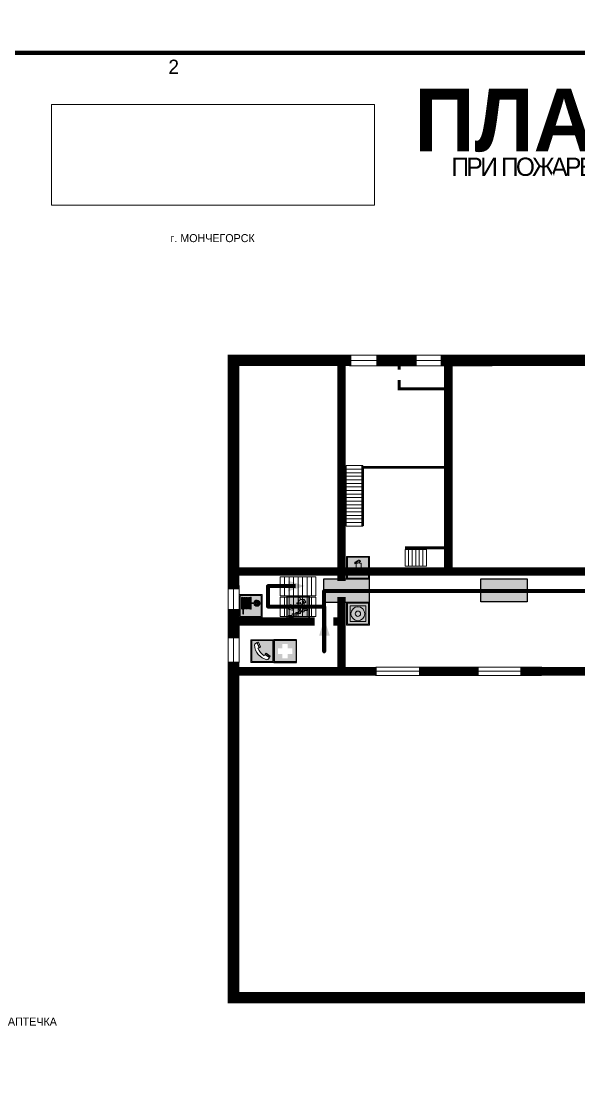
# Model space of a CAD drawing. Header units: millimetres. Extents: x 13114 to 67229, y 22859 to 38520.
# Drawn here: x 39597.4 to 39792.4, y 25507.2 to 25883.6 of the extents above; entities that cross this region are included whole.
import ezdxf

# ---------------------------------------------------------------- set-up
doc = ezdxf.new("R2010")
doc.units = ezdxf.units.MM
doc.layers.add('План_Штампы', color=7, linetype='Continuous')
doc.styles.add('обычный', font='arial.ttf')
picture_1 = doc.add_image_def('image1.jpg', size_in_pixel=(337, 105))

# ---------------------------------------------------------------- blocks, each defined once
blk = doc.blocks.new('вниз 3')
at = {"lineweight": 0, "true_color": 0xffffff}
h = blk.add_hatch(color=7, dxfattribs=at)
h.dxf.hatch_style = 1
h.paths.add_polyline_path([(40997.5, -4475.69), (40997.25, -4475.28), (40995.76, -4476.15), (40995.97, -4475.23), (40995.39, -4475.56), (40995.05, -4476.83), (40996.33, -4477.17), (40996.91, -4476.83), (40996, -4476.55)], flags=0)
h.paths.add_polyline_path([(40999.81, -4473.95), (41000.22, -4473.95), (41000.64, -4474.67), (41001.03, -4474.43), (41000.46, -4473.49), (41000.42, -4473.49), (40999.43, -4473.49), (40998.68, -4473.92), (40998.68, -4474.57), (40997.88, -4474.57), (40997.88, -4475), (40999.14, -4475), (40999.14, -4474.43), (40999.14, -4474.38), (40999.59, -4475.15), (40998.72, -4475.67), (40998.72, -4477.06), (40999.24, -4477.06), (40999.24, -4475.96), (40999.95, -4475.56), (40999.95, -4476.43), (41001.61, -4476.43), (41001.61, -4475.88), (41000.47, -4475.88), (41000.47, -4475.12)], flags=0)
h.paths.add_polyline_path([(40999.2, -4473.24, 1), (40998.35, -4473.24, 1)], flags=0)
h.paths.add_polyline_path([(41000.46, -4477.26), (41001.69, -4477.26), (41001.69, -4476.84), (41000.03, -4476.84), (41000.03, -4477.39), (40998.78, -4477.39), (40998.78, -4477.95), (40997.53, -4477.95), (40997.53, -4478.5), (40996.29, -4478.5), (40996.29, -4479.06), (40995.05, -4479.06), (40995.05, -4479.48), (40995.29, -4479.48), (40996.72, -4479.48), (40996.72, -4478.92), (40997.97, -4478.92), (40997.97, -4478.36), (40999.2, -4478.36), (40999.2, -4477.81), (41000.46, -4477.81)], flags=0)
h.paths.add_polyline_path([(41002.37, -4472.17), (40994.37, -4472.17), (40994.37, -4480.17), (41002.37, -4480.17)])
h.paths.add_polyline_path([(41002.16, -4479.96), (40994.57, -4479.96), (40994.57, -4472.37), (41002.16, -4472.37)], flags=16)
h.paths.add_polyline_path([(41001.61, -4475.88), (41001.61, -4476.43), (40999.95, -4476.43), (40999.95, -4475.56), (40999.24, -4475.96), (40999.24, -4477.06), (40998.72, -4477.06), (40998.72, -4475.67), (40999.59, -4475.15), (40999.14, -4474.38), (40999.14, -4474.43), (40999.14, -4475), (40997.88, -4475), (40997.88, -4474.57), (40998.68, -4474.57), (40998.68, -4473.92), (40999.43, -4473.49), (41000.42, -4473.49), (41000.46, -4473.49), (41001.03, -4474.43), (41000.64, -4474.67), (41000.22, -4473.95), (40999.81, -4473.95), (41000.47, -4475.12), (41000.47, -4475.88)], flags=0)
h.paths.add_polyline_path([(41001.69, -4476.84), (41001.69, -4477.26), (41000.46, -4477.26), (41000.46, -4477.81), (40999.2, -4477.81), (40999.2, -4478.36), (40997.97, -4478.36), (40997.97, -4478.92), (40996.72, -4478.92), (40996.72, -4479.48), (40995.05, -4479.48), (40995.05, -4479.06), (40996.29, -4479.06), (40996.29, -4478.5), (40997.53, -4478.5), (40997.53, -4477.95), (40998.78, -4477.95), (40998.78, -4477.39), (41000.03, -4477.39), (41000.03, -4476.84)], flags=0)
h.paths.add_polyline_path([(40998.35, -4473.24, -1), (40999.2, -4473.24, -1)], flags=0)
h.paths.add_polyline_path([(40997.5, -4475.69), (40996, -4476.55), (40996.91, -4476.83), (40996.33, -4477.17), (40995.05, -4476.83), (40995.39, -4475.56), (40995.97, -4475.23), (40995.76, -4476.15), (40997.25, -4475.28)], flags=0)
at = {"lineweight": 0}
h = blk.add_hatch(color=126, dxfattribs=at)
h.dxf.hatch_style = 1
h.paths.add_polyline_path([(41002.16, -4472.37), (40994.57, -4472.37), (40994.57, -4479.96), (41002.16, -4479.96)])
h.paths.add_polyline_path([(40995.97, -4475.23), (40995.76, -4476.15), (40997.25, -4475.28), (40997.5, -4475.69), (40996, -4476.55), (40996.91, -4476.83), (40996.33, -4477.17), (40995.05, -4476.83), (40995.39, -4475.56)], flags=16)
h.paths.add_polyline_path([(40997.88, -4474.57), (40998.68, -4474.57), (40998.68, -4473.92), (40999.43, -4473.49), (41000.42, -4473.49), (41000.46, -4473.49), (41001.03, -4474.43), (41000.64, -4474.67), (41000.22, -4473.95), (40999.81, -4473.95), (41000.47, -4475.12), (41000.47, -4475.88), (41001.61, -4475.88), (41001.61, -4476.43), (40999.95, -4476.43), (40999.95, -4475.56), (40999.24, -4475.96), (40999.24, -4477.06), (40998.72, -4477.06), (40998.72, -4475.67), (40999.59, -4475.15), (40999.14, -4474.38), (40999.14, -4474.43), (40999.14, -4475), (40997.88, -4475)], flags=16)
h.paths.add_polyline_path([(40998.35, -4473.24, -1), (40999.2, -4473.24, -1)], flags=16)
h.paths.add_polyline_path([(40997.53, -4477.95), (40998.78, -4477.95), (40998.78, -4477.39), (41000.03, -4477.39), (41000.03, -4476.84), (41001.69, -4476.84), (41001.69, -4477.26), (41000.46, -4477.26), (41000.46, -4477.81), (40999.2, -4477.81), (40999.2, -4478.36), (40997.97, -4478.36), (40997.97, -4478.92), (40996.72, -4478.92), (40996.72, -4479.48), (40995.05, -4479.48), (40995.05, -4479.06), (40996.29, -4479.06), (40996.29, -4478.5), (40997.53, -4478.5)], flags=16)
at = {"lineweight": 0, "true_color": 0xffffff}
h = blk.add_hatch(color=7, dxfattribs=at)
h.dxf.hatch_style = 1
h.paths.add_polyline_path([(40999.2, -4473.24, 1), (40998.35, -4473.24, 1)])
h.paths.add_polyline_path([(40999.81, -4473.95), (41000.22, -4473.95), (41000.64, -4474.67), (41001.03, -4474.43), (41000.46, -4473.49), (41000.42, -4473.49), (40999.43, -4473.49), (40998.68, -4473.92), (40998.68, -4474.57), (40997.88, -4474.57), (40997.88, -4475), (40999.14, -4475), (40999.14, -4474.43), (40999.14, -4474.38), (40999.59, -4475.15), (40998.72, -4475.67), (40998.72, -4477.06), (40999.24, -4477.06), (40999.24, -4475.96), (40999.95, -4475.56), (40999.95, -4476.43), (41001.61, -4476.43), (41001.61, -4475.88), (41000.47, -4475.88), (41000.47, -4475.12)])
h.paths.add_polyline_path([(40999.2, -4477.81), (41000.46, -4477.81), (41000.46, -4477.26), (41001.69, -4477.26), (41001.69, -4476.84), (41000.03, -4476.84), (41000.03, -4477.39), (40998.78, -4477.39), (40998.78, -4477.95), (40997.53, -4477.95), (40997.53, -4478.5), (40996.29, -4478.5), (40996.29, -4479.06), (40995.05, -4479.06), (40995.05, -4479.48), (40995.29, -4479.48), (40996.72, -4479.48), (40996.72, -4478.92), (40997.97, -4478.92), (40997.97, -4478.36), (40999.2, -4478.36)])
h.paths.add_polyline_path([(40997.5, -4475.69), (40997.25, -4475.28), (40995.76, -4476.15), (40995.97, -4475.23), (40995.39, -4475.56), (40995.05, -4476.83), (40996.33, -4477.17), (40996.91, -4476.83), (40996, -4476.55)])
at = {"color": 126, "lineweight": 0}
for points in [[(40994.37, -4472.17), (41002.37, -4472.17), (41002.37, -4480.17), (40994.37, -4480.17)], [(40994.57, -4472.37), (41002.16, -4472.37), (41002.16, -4479.96), (40994.57, -4479.96)]]:
    blk.add_lwpolyline(points, close=True, dxfattribs=at)
for points in [[(40995.05, -4476.83), (40995.39, -4475.56), (40995.97, -4475.23), (40995.76, -4476.15), (40997.25, -4475.28), (40997.5, -4475.69), (40996, -4476.55), (40996.91, -4476.83), (40996.33, -4477.17), (40995.05, -4476.83)], [(40999.14, -4474.43), (40999.14, -4475), (40997.88, -4475), (40997.88, -4474.57), (40998.68, -4474.57), (40998.68, -4473.92), (40999.43, -4473.49), (41000.42, -4473.49), (41000.46, -4473.49), (41001.03, -4474.43), (41000.64, -4474.67), (41000.22, -4473.95), (40999.81, -4473.95), (41000.47, -4475.12), (41000.47, -4475.88), (41001.61, -4475.88), (41001.61, -4476.43), (40999.95, -4476.43), (40999.95, -4475.56), (40999.24, -4475.96), (40999.24, -4477.06), (40998.72, -4477.06), (40998.72, -4475.67), (40999.59, -4475.15), (40999.14, -4474.38), (40999.14, -4474.43)], [(40995.29, -4479.48), (40995.05, -4479.48), (40995.05, -4479.06), (40996.29, -4479.06), (40996.29, -4478.5), (40997.53, -4478.5), (40997.53, -4477.95), (40998.78, -4477.95), (40998.78, -4477.39), (41000.03, -4477.39), (41000.03, -4476.84), (41001.69, -4476.84), (41001.69, -4477.26), (41000.46, -4477.26), (41000.46, -4477.81), (40999.2, -4477.81), (40999.2, -4478.36), (40997.97, -4478.36), (40997.97, -4478.92), (40996.72, -4478.92), (40996.72, -4479.48), (40995.05, -4479.48)]]:
    blk.add_lwpolyline(points, dxfattribs=at)
blk.add_circle((40998.77, -4473.24), 0.426, dxfattribs=at)
blk = doc.blocks.new('A$C456E1F9C')
at = {"lineweight": 5}
h = blk.add_hatch(color=242, dxfattribs=at)
h.paths.add_polyline_path([(0.51, -1.47), (0.51, -13.26), (12.29, -13.26), (12.29, -1.47)])
h.paths.add_polyline_path([(5.42, -4.95, -0.254479), (4.78, -5.4), (3.52, -2.53, -0.209735), (4.23, -2.4)], flags=16)
h.paths.add_polyline_path([(8.53, -8.6), (10.87, -10.17), (10.54, -10.76), (8.03, -9.13, -0.192251)], flags=16)
h.paths.add_polyline_path([(4.61, -5.49, 0.005518), (3.87, -5.72, 0.128647), (7.49, -10.01, 0.00809), (7.83, -9.33), (10.47, -10.97, -0.16736), (8.99, -12.25, -0.327862), (1.95, -3.95, -0.166952), (3.36, -2.62)], flags=16)
at = {"color": 242, "lineweight": 5}
for p, q in [((0, -13.77), (0, -0.97)), ((12.8, -0.97), (0, -0.97)), ((4.61, -5.49), (3.36, -2.62)), ((3.52, -2.53), (4.78, -5.4)), ((4.23, -2.4), (5.42, -4.95)), ((12.8, -13.77), (12.8, -0.97)), ((7.83, -9.33), (10.47, -10.97)), ((8.03, -9.13), (10.54, -10.76)), ((10.81, -10.12), (8.53, -8.6)), ((10.54, -10.76), (10.8, -10.3)), ((10.8, -10.3), (10.81, -10.12)), ((0, -13.77), (12.8, -13.77))]:
    blk.add_line(p, q, dxfattribs=at)
blk.add_lwpolyline([(0.51, -1.47), (12.29, -1.47), (12.29, -13.26), (0.51, -13.26)], close=True, dxfattribs=at)
for centre, radius, start, end in [((4.59, -5.34), 2.99, 114.28453, 152.19739), ((11.12, -3.31), 9.19, 183.99153, 256.60086), ((4.02, -3.27), 0.891, 76.32839, 123.70924), ((14.98, -39.1), 35.17, 107.14873, 108.41345), ((13.86, -0.94), 11.08, 205.55365, 234.87622), ((4.68, -4.59), 0.824, 276.9621, 334.07228), ((-13.31, 0.8), 23.44, 332.54871, 334.40268), ((8.94, -9.5), 0.989, 114.40924, 157.93883), ((7.87, -9.46), 3, 291.92908, 329.9329)]:
    blk.add_arc(centre, radius, start, end, dxfattribs=at)
blk = doc.blocks.new('A$C18900ED3')
h = blk.add_hatch(color=126)
h.paths.add_polyline_path([(-0.18, -0.18), (-7.02, -0.18), (-7.02, -7.02), (-0.18, -7.02)])
h.paths.add_polyline_path([(-5.89, -4.46), (-5.89, -2.77), (-4.46, -2.77), (-4.46, -1.31), (-2.77, -1.31), (-2.77, -2.77), (-1.33, -2.77), (-1.33, -4.46), (-2.77, -4.46), (-2.77, -5.89), (-4.46, -5.89), (-4.46, -4.46)], flags=16)
at = {"color": 126}
for p, q in [((-7.2, 0), (-7.2, -7.2)), ((0, 0), (-7.2, 0)), ((0, -7.2), (0, 0)), ((-7.02, -7.02), (-7.02, -0.18)), ((-7.02, -0.18), (-0.18, -0.18)), ((-0.18, -0.18), (-0.18, -7.02)), ((-7.2, -7.2), (0, -7.2)), ((-0.18, -7.02), (-7.02, -7.02))]:
    blk.add_line(p, q, dxfattribs=at)
blk = doc.blocks.new('A$C32E8229D')
at = {"true_color": 0xffffff}
blk.add_hatch(color=7, dxfattribs=at).paths.add_polyline_path([(0, 0), (0, -8), (16, -8), (16, 0)])
h = blk.add_hatch(color=126)
h.paths.add_polyline_path([(0.2, -0.2), (15.8, -0.2), (15.8, -7.8), (0.2, -7.8)])
h.paths.add_polyline_path([(13.49, -2.05), (12.08, -2.05), (11.37, -2.63, 0.162397), (11.29, -2.84), (11.29, -3.63), (10.35, -3.63), (10.35, -4.05), (11.68, -4.05), (11.68, -3.48), (12.26, -4.28), (11.29, -5.1), (11.29, -6.78), (11.85, -6.78), (11.85, -5.44), (12.8, -4.64), (12.8, -5.94), (14.46, -5.94), (14.46, -5.39), (13.45, -5.39), (13.45, -3.97), (12.46, -2.59), (13.15, -2.59), (13.69, -3.34), (14.18, -3)], flags=16)
h.paths.add_polyline_path([(10.74, -1.82, 1), (11.8, -1.82, 1)], flags=16)
h.paths.add_polyline_path([(9.39, -3.59), (5.99, -3.59), (6.56, -3.03), (5.91, -3.03), (5.1, -3.83), (5.91, -4.64), (6.56, -4.64), (5.99, -4.09), (9.39, -4.09)], flags=16)
h.paths.add_polyline_path([(4.29, -1.08), (1.72, -1.08), (1.72, -6.6), (4.29, -6.6)], flags=16)
at = {"color": 126}
blk.add_lwpolyline([(16, -8), (0, -8), (0, 0), (16, 0)], close=True, dxfattribs=at)
blk = doc.blocks.new('A$C7B4425F7')
at = {"true_color": 0xffffff}
blk.add_hatch(color=7, dxfattribs=at).paths.add_polyline_path([(0, 0), (-16, 0), (-16, -8), (0, -8)])
h = blk.add_hatch(color=126)
h.paths.add_polyline_path([(-0.2, -0.2), (-15.8, -0.2), (-15.8, -7.8), (-0.2, -7.8)])
h.paths.add_polyline_path([(-11.76, -2.03), (-11.76, -3.66), (-11.17, -3.66, -0.568275), (-11.17, -6.18), (-12.58, -6.18), (-12.58, -2.03)], flags=16)
h.paths.add_polyline_path([(-13.33, -4.12, -0.495768), (-13.59, -6.18), (-15.03, -6.18), (-15.03, -2.03), (-13.59, -2.03, -0.487973)], flags=16)
h.paths.add_polyline_path([(-10.25, -2.03), (-9.48, -2.03), (-9.48, -6.18), (-10.25, -6.18)], flags=16)
h.paths.add_polyline_path([(-13.84, -3.69), (-14.24, -3.69), (-14.24, -3.03), (-13.9, -3.03, -0.692621)], flags=0)
h.paths.add_polyline_path([(-9.15, -2.03), (-8.4, -2.03), (-8.04, -3.07), (-7.68, -2.03), (-6.93, -2.03), (-7.64, -4.1), (-6.93, -6.18), (-7.68, -6.18), (-8.04, -5.14), (-8.4, -6.18), (-9.15, -6.18), (-8.44, -4.1)], flags=16)
h.paths.add_polyline_path([(-11.76, -4.46), (-11.42, -4.46, -0.692621), (-11.36, -5.12), (-11.76, -5.12)], flags=0)
h.paths.add_polyline_path([(-13.9, -5.2), (-14.24, -5.2), (-14.24, -4.55), (-13.84, -4.55, -0.708038)], flags=0)
edge = h.paths.add_edge_path(flags=16)
edge.add_ellipse((-5.51, -4.08), major_axis=(0, 2.05), ratio=0.586184, start_angle=0, end_angle=360)
edge = h.paths.add_edge_path(flags=0)
edge.add_ellipse((-5.51, -4.08), major_axis=(0, 1.14), ratio=0.454828, start_angle=0, end_angle=360)
h.paths.add_polyline_path([(-4.13, -4.96, 0.377264), (-3.48, -4.52, 0.0555), (-3.16, -2.03), (-1.66, -2.03), (-1.66, -4.96), (-0.96, -4.96), (-0.96, -7.01), (-1.75, -7.01), (-1.75, -6.18), (-3.3, -6.18), (-3.3, -7.02), (-4.13, -7.02)], flags=16)
h.paths.add_polyline_path([(-2.73, -2.91), (-2.28, -2.91), (-2.28, -4.96), (-3.05, -4.96, 0.079136)], flags=0)
at = {"color": 126}
blk.add_lwpolyline([(-16, -8), (0, -8), (0, 0), (-16, 0)], close=True, dxfattribs=at)
blk = doc.blocks.new('A$C37112FD5')
at = {"true_color": 0xf5f5ff}
h = blk.add_hatch(color=7, dxfattribs=at)
h.dxf.hatch_style = 1
h.paths.add_polyline_path([(12.8, -7.4), (0, -7.4), (0, -20.2), (12.8, -20.2)])
h.paths.add_polyline_path([(12.29, -7.91), (12.29, -19.69), (0.51, -19.69), (0.51, -7.91)], flags=16)
h.paths.add_polyline_path([(4.98, -9.04, -0.42597), (5.17, -9.22), (5.17, -12.25), (5.17, -15.29, -0.432244), (4.98, -15.47), (4.83, -15.47, -0.42597), (4.64, -15.29), (4.64, -12.25), (4.64, -9.22, -0.432244), (4.83, -9.04)], flags=0)
h.paths.add_polyline_path([(4.28, -9.22), (4.28, -12.25), (4.28, -15.29, -0.432244), (4.09, -15.47), (3.94, -15.47, -0.42597), (3.75, -15.29), (3.75, -12.25), (3.75, -9.22, -0.432244), (3.94, -9.04), (4.09, -9.04, -0.42597)], flags=0)
h.paths.add_polyline_path([(5.72, -9.04), (5.87, -9.04, -0.42597), (6.06, -9.22), (6.06, -12.25), (6.06, -15.29, -0.432244), (5.87, -15.47), (5.72, -15.47, -0.42597), (5.53, -15.29), (5.53, -12.25), (5.53, -9.22, -0.432244)], flags=0)
h.paths.add_polyline_path([(6.42, -8.9), (6.5, -8.9, -0.42597), (6.69, -9.08), (6.69, -12.03), (8.21, -12.03, -15.824349), (8.21, -12.47), (6.69, -12.47), (6.69, -15.42, -0.432244), (6.5, -15.6), (6.42, -15.6)], flags=0)
h.paths.add_polyline_path([(3.39, -9.22), (3.39, -12.25), (3.39, -15.29, -0.432244), (3.2, -15.47), (3.05, -15.47, -0.42597), (2.85, -15.29), (2.85, -12.25), (2.85, -9.22, -0.432244), (3.05, -9.04), (3.2, -9.04, -0.42597)], flags=0)
h.paths.add_polyline_path([(2.5, -9.22), (2.5, -16.71), (1.96, -16.71), (1.96, -9.22, -0.432244), (2.15, -9.04), (2.31, -9.04, -0.42597)], flags=0)
h.paths.add_polyline_path([(1.61, -8.9), (1.61, -15.6), (1.57, -15.6, -0.42597), (1.37, -15.42), (1.37, -12.03), (1.37, -9.09, -0.432244), (1.57, -8.9)], flags=0)
h.paths.add_polyline_path([(9.76, -10.81), (9.76, -12.03), (8.49, -12.03, -0.336371)], flags=0)
h.paths.add_polyline_path([(8.49, -12.47), (9.76, -12.47), (9.76, -13.7, -0.336371)], flags=0)
h.paths.add_polyline_path([(10.11, -10.81, -0.336371), (11.38, -12.03), (10.11, -12.03)], flags=0)
h.paths.add_polyline_path([(10.11, -12.47), (11.38, -12.47, -0.336371), (10.11, -13.7)], flags=0)
h.paths.add_polyline_path([(2.5, -16.84), (2.5, -17.05), (1.97, -17.05), (1.97, -16.84)], flags=0)
h.paths.add_polyline_path([(2.5, -17.24, -0.033778), (2.24, -18.6, -0.033778), (1.97, -17.24)], flags=0)
h = blk.add_hatch(color=242)
h.dxf.hatch_style = 1
h.paths.add_polyline_path([(12.29, -7.91), (0.51, -7.91), (0.51, -19.69), (12.29, -19.69)])
h.paths.add_polyline_path([(6.42, -15.6), (6.42, -8.9), (6.5, -8.9, -0.42597), (6.69, -9.08), (6.69, -12.03), (8.21, -12.03, -15.824349), (8.21, -12.47), (6.69, -12.47), (6.69, -15.42, -0.432244), (6.5, -15.6)], flags=16)
h.paths.add_polyline_path([(5.87, -15.47), (5.72, -15.47, -0.42597), (5.53, -15.29), (5.53, -12.25), (5.53, -9.22, -0.432244), (5.72, -9.04), (5.87, -9.04, -0.42597), (6.06, -9.22), (6.06, -12.25), (6.06, -15.29, -0.432244)], flags=16)
h.paths.add_polyline_path([(4.98, -15.47), (4.83, -15.47, -0.42597), (4.64, -15.29), (4.64, -12.25), (4.64, -9.22, -0.432244), (4.83, -9.04), (4.98, -9.04, -0.42597), (5.17, -9.22), (5.17, -12.25), (5.17, -15.29, -0.432244)], flags=16)
h.paths.add_polyline_path([(4.09, -15.47), (3.94, -15.47, -0.42597), (3.75, -15.29), (3.75, -12.25), (3.75, -9.22, -0.432244), (3.94, -9.04), (4.09, -9.04, -0.42597), (4.28, -9.22), (4.28, -12.25), (4.28, -15.29, -0.432244)], flags=16)
h.paths.add_polyline_path([(3.2, -15.47), (3.05, -15.47, -0.42597), (2.85, -15.29), (2.85, -12.25), (2.85, -9.22, -0.432244), (3.05, -9.04), (3.2, -9.04, -0.42597), (3.39, -9.22), (3.39, -12.25), (3.39, -15.29, -0.432244)], flags=16)
h.paths.add_polyline_path([(2.5, -17.05), (1.97, -17.05), (1.97, -16.84), (2.5, -16.84)], flags=16)
h.paths.add_polyline_path([(2.5, -17.24, -0.033778), (2.24, -18.6, -0.033778), (1.97, -17.24)], flags=16)
h.paths.add_polyline_path([(2.5, -16.71), (1.96, -16.71), (1.96, -9.22, -0.432244), (2.15, -9.04), (2.31, -9.04, -0.42597), (2.5, -9.22)], flags=16)
h.paths.add_polyline_path([(1.61, -15.6), (1.57, -15.6, -0.42597), (1.37, -15.42), (1.37, -12.03), (1.37, -9.09, -0.432244), (1.57, -8.9), (1.61, -8.9)], flags=16)
h.paths.add_polyline_path([(8.49, -12.47), (9.76, -12.47), (9.76, -13.7, -0.336371)], flags=0)
h.paths.add_polyline_path([(10.11, -13.7), (10.11, -12.47), (11.38, -12.47, -0.336371)], flags=0)
h.paths.add_polyline_path([(8.49, -12.03, -0.336371), (9.76, -10.81), (9.76, -12.03)], flags=0)
h.paths.add_polyline_path([(10.11, -12.03), (10.11, -10.81, -0.336371), (11.38, -12.03)], flags=0)
h = blk.add_hatch(color=7, dxfattribs=at)
h.dxf.hatch_style = 1
h.paths.add_polyline_path([(1.61, -8.9), (1.57, -8.9, 0.432244), (1.37, -9.09), (1.37, -12.03), (1.37, -15.42, 0.42597), (1.57, -15.6), (1.61, -15.6)])
h.paths.add_polyline_path([(2.5, -9.22, 0.42597), (2.31, -9.04), (2.15, -9.04, 0.432244), (1.96, -9.22), (1.96, -16.71), (2.5, -16.71)])
h.paths.add_polyline_path([(2.5, -16.84), (1.97, -16.84), (1.97, -17.05), (2.5, -17.05)])
h.paths.add_polyline_path([(2.5, -17.24), (1.97, -17.24, 0.033778), (2.24, -18.6, 0.033778)])
h.paths.add_polyline_path([(3.39, -12.25), (3.39, -9.22, 0.42597), (3.2, -9.04), (3.05, -9.04, 0.432244), (2.85, -9.22), (2.85, -12.25), (2.85, -15.29, 0.42597), (3.05, -15.47), (3.2, -15.47, 0.432244), (3.39, -15.29)])
h.paths.add_polyline_path([(4.28, -12.25), (4.28, -9.22, 0.42597), (4.09, -9.04), (3.94, -9.04, 0.432244), (3.75, -9.22), (3.75, -12.25), (3.75, -15.29, 0.42597), (3.94, -15.47), (4.09, -15.47, 0.432244), (4.28, -15.29)])
h.paths.add_polyline_path([(5.17, -12.25), (5.17, -9.22, 0.42597), (4.98, -9.04), (4.83, -9.04, 0.432244), (4.64, -9.22), (4.64, -12.25), (4.64, -15.29, 0.42597), (4.83, -15.47), (4.98, -15.47, 0.432244), (5.17, -15.29)])
h.paths.add_polyline_path([(6.06, -12.25), (6.06, -9.22, 0.42597), (5.87, -9.04), (5.72, -9.04, 0.432244), (5.53, -9.22), (5.53, -12.25), (5.53, -15.29, 0.42597), (5.72, -15.47), (5.87, -15.47, 0.432244), (6.06, -15.29)])
h.paths.add_polyline_path([(6.69, -12.47), (8.21, -12.47, 15.824349), (8.21, -12.03), (6.69, -12.03), (6.69, -9.08, 0.42597), (6.5, -8.9), (6.42, -8.9), (6.42, -15.6), (6.5, -15.6, 0.432244), (6.69, -15.42)])
h.paths.add_polyline_path([(8.49, -12.47), (9.76, -12.47), (9.76, -13.7, -0.336371)], flags=16)
h.paths.add_polyline_path([(8.49, -12.03, -0.336371), (9.76, -10.81), (9.76, -12.03)], flags=16)
h.paths.add_polyline_path([(10.11, -12.47), (11.38, -12.47, -0.336371), (10.11, -13.7)], flags=16)
h.paths.add_polyline_path([(10.11, -12.03), (10.11, -10.81, -0.336371), (11.38, -12.03)], flags=16)
h = blk.add_hatch(color=242)
h.dxf.hatch_style = 1
h.paths.add_polyline_path([(9.76, -10.81, 0.336371), (8.49, -12.03), (9.76, -12.03)])
h.paths.add_polyline_path([(10.11, -10.81), (10.11, -12.03), (11.38, -12.03, 0.336371)])
h.paths.add_polyline_path([(11.38, -12.47), (10.11, -12.47), (10.11, -13.7, 0.336371)])
h.paths.add_polyline_path([(9.76, -12.47), (8.49, -12.47, 0.336371), (9.76, -13.7)])
at = {"color": 242, "lineweight": 5}
for p, q in [((0, -20.2), (0, -7.4)), ((0, -7.4), (12.8, -7.4)), ((1.37, -12.03), (1.37, -9.08)), ((1.37, -12.03), (1.37, -15.42)), ((1.57, -8.9), (1.61, -8.9)), ((1.61, -8.9), (1.61, -15.6)), ((1.96, -16.71), (1.96, -9.22)), ((2.15, -9.04), (2.31, -9.04)), ((2.5, -16.71), (2.5, -9.22)), ((2.85, -12.25), (2.85, -9.22)), ((3.05, -9.04), (3.2, -9.04)), ((3.39, -12.25), (3.39, -9.22)), ((3.75, -12.25), (3.75, -9.22)), ((3.94, -9.04), (4.09, -9.04)), ((4.28, -12.25), (4.28, -9.22)), ((4.64, -12.25), (4.64, -9.22)), ((4.83, -9.04), (4.98, -9.04)), ((5.17, -12.25), (5.17, -9.22)), ((5.53, -12.25), (5.53, -9.22)), ((5.72, -9.04), (5.87, -9.04)), ((6.06, -12.25), (6.06, -9.22)), ((6.42, -8.9), (6.42, -15.6)), ((6.5, -8.9), (6.42, -8.9)), ((6.69, -12.03), (6.69, -9.08)), ((8.21, -12.03), (6.69, -12.03)), ((9.76, -12.03), (8.49, -12.03)), ((9.76, -10.81), (9.76, -12.03)), ((10.11, -10.81), (10.11, -12.03)), ((11.38, -12.03), (10.11, -12.03)), ((12.8, -20.2), (12.8, -7.4)), ((1.57, -15.6), (1.61, -15.6)), ((1.96, -16.71), (2.5, -16.71)), ((1.97, -16.84), (2.5, -16.84)), ((1.97, -17.05), (1.97, -16.84)), ((2.5, -17.05), (1.97, -17.05)), ((1.97, -17.24), (2.5, -17.24)), ((2.5, -16.84), (2.5, -17.05)), ((2.85, -12.25), (2.85, -15.29)), ((3.05, -15.47), (3.2, -15.47)), ((3.39, -12.25), (3.39, -15.29)), ((3.75, -12.25), (3.75, -15.29)), ((3.94, -15.47), (4.09, -15.47)), ((4.28, -12.25), (4.28, -15.29)), ((4.64, -12.25), (4.64, -15.29)), ((4.83, -15.47), (4.98, -15.47)), ((5.17, -12.25), (5.17, -15.29)), ((5.53, -12.25), (5.53, -15.29)), ((5.72, -15.47), (5.87, -15.47)), ((6.06, -12.25), (6.06, -15.29)), ((6.42, -15.6), (6.5, -15.6)), ((8.21, -12.47), (6.69, -12.47)), ((6.69, -12.47), (6.69, -15.42)), ((9.76, -12.47), (8.49, -12.47)), ((9.76, -12.47), (9.76, -13.7)), ((11.38, -12.47), (10.11, -12.47)), ((10.11, -12.47), (10.11, -13.7)), ((0, -20.2), (12.8, -20.2))]:
    blk.add_line(p, q, dxfattribs=at)
blk.add_lwpolyline([(0.51, -7.91), (12.29, -7.91), (12.29, -19.69), (0.51, -19.69)], close=True, dxfattribs=at)
for centre, radius, start, end in [((1.56, -9.09), 0.182, 87.10267, 180.60715), ((2.15, -9.22), 0.182, 87.10267, 180.60715), ((2.32, -9.22), 0.182, 359.39285, 92.89733), ((3.04, -9.22), 0.182, 87.10267, 180.60715), ((3.21, -9.22), 0.182, 359.39285, 92.89733), ((3.93, -9.22), 0.182, 87.10267, 180.60715), ((4.1, -9.22), 0.182, 359.39285, 92.89733), ((4.82, -9.22), 0.182, 87.10267, 180.60715), ((4.99, -9.22), 0.182, 359.39285, 92.89733), ((5.71, -9.22), 0.182, 87.10267, 180.60715), ((5.88, -9.22), 0.182, 359.39285, 92.89733), ((6.51, -9.09), 0.182, 359.39285, 92.89733), ((9.93, -12.25), 1.74, 187.23185, 172.76815), ((9.93, -12.25), 1.46, 96.99266, 171.35851), ((9.93, -12.25), 1.46, 8.64149, 83.00734), ((1.56, -15.42), 0.182, 179.39285, 272.89733), ((12.17, -15.98), 10.27, 187.04098, 194.7793), ((-7.7, -15.98), 10.27, 345.2207, 352.95902), ((3.04, -15.29), 0.182, 179.39285, 272.89733), ((3.21, -15.29), 0.182, 267.10267, 0.60715), ((3.93, -15.29), 0.182, 179.39285, 272.89733), ((4.1, -15.29), 0.182, 267.10267, 0.60715), ((4.82, -15.29), 0.182, 179.39285, 272.89733), ((4.99, -15.29), 0.182, 267.10267, 0.60715), ((5.71, -15.29), 0.182, 179.39285, 272.89733), ((5.88, -15.29), 0.182, 267.10267, 0.60715), ((6.51, -15.42), 0.182, 267.10267, 0.60715), ((9.93, -12.25), 1.46, 188.64149, 263.00734), ((9.93, -12.25), 1.46, 276.99266, 351.35851)]:
    blk.add_arc(centre, radius, start, end, dxfattribs=at)
blk = doc.blocks.new('A$C3AD82952')
at = {"true_color": 0xf5f5ff}
h = blk.add_hatch(color=7, dxfattribs=at)
h.dxf.hatch_style = 1
h.paths.add_polyline_path([(8.21, 8.73, 0.414214), (7.89, 9.05), (7.22, 9.05), (7.22, 9.92), (7.59, 9.92, 1), (7.57, 10.36), (7.22, 10.36), (7.22, 10.6), (6.43, 10.6), (6.43, 10.36), (6.01, 10.36), (4.74, 9.59), (4.74, 8.69), (4.98, 8.73), (4.98, 9.26), (6.12, 9.91), (6.43, 9.91), (6.43, 9.05), (5.76, 9.05, 0.414214), (5.44, 8.73), (5.44, 2.2), (8.21, 2.2)], flags=0)
h.paths.add_polyline_path([(12.8, 12.8), (0, 12.8), (0, 0), (12.8, 0)])
h.paths.add_polyline_path([(0.51, 12.29), (12.29, 12.29), (12.29, 0.51), (0.51, 0.51)], flags=16)
h.paths.add_polyline_path([(4.74, 9.59), (6.01, 10.36), (6.43, 10.36), (6.43, 10.6), (7.22, 10.6), (7.22, 10.36), (7.59, 10.36, -0.94586), (7.59, 9.92), (7.22, 9.92), (7.22, 9.05), (7.89, 9.05, -0.414214), (8.21, 8.73), (8.21, 2.2), (5.44, 2.2), (5.44, 8.73, -0.414214), (5.76, 9.05), (6.43, 9.05), (6.43, 9.91), (6.12, 9.91), (4.98, 9.26), (4.98, 8.73), (4.74, 8.69)], flags=0)
h = blk.add_hatch(color=242)
h.dxf.hatch_style = 1
h.paths.add_polyline_path([(12.29, 12.29), (0.51, 12.29), (0.51, 0.51), (12.29, 0.51)])
h.paths.add_polyline_path([(4.74, 8.69), (4.74, 9.59), (6.01, 10.36), (6.43, 10.36), (6.43, 10.6), (7.22, 10.6), (7.22, 10.36), (7.59, 10.36, -0.94586), (7.59, 9.92), (7.22, 9.92), (7.22, 9.05), (7.89, 9.05, -0.414214), (8.21, 8.73), (8.21, 2.2), (5.44, 2.2), (5.44, 8.73, -0.414214), (5.76, 9.05), (6.43, 9.05), (6.43, 9.91), (6.12, 9.91), (4.98, 9.26), (4.98, 8.73)], flags=16)
h = blk.add_hatch(color=7, dxfattribs=at)
h.dxf.hatch_style = 1
h.paths.add_polyline_path([(8.21, 8.73, 0.414214), (7.89, 9.05), (7.22, 9.05), (7.22, 9.92), (7.59, 9.92, 1), (7.57, 10.36), (7.22, 10.36), (7.22, 10.6), (6.43, 10.6), (6.43, 10.36), (6.01, 10.36), (4.74, 9.59), (4.74, 8.69), (4.98, 8.73), (4.98, 9.26), (6.12, 9.91), (6.43, 9.91), (6.43, 9.05), (5.76, 9.05, 0.414214), (5.44, 8.73), (5.44, 2.2), (8.21, 2.2)])
at = {"color": 242, "lineweight": 5}
for p, q in [((0, 0), (0, 12.8)), ((0, 12.8), (12.8, 12.8)), ((12.8, 0), (12.8, 12.8)), ((6.01, 10.36), (4.74, 9.59)), ((4.74, 9.59), (4.74, 8.69)), ((4.74, 8.69), (4.98, 8.73)), ((4.98, 9.26), (6.12, 9.91)), ((4.98, 8.73), (4.98, 9.26)), ((5.44, 2.2), (5.44, 8.73)), ((5.76, 9.05), (6.43, 9.05)), ((6.01, 10.36), (6.43, 10.36)), ((6.12, 9.91), (6.43, 9.91)), ((7.22, 10.6), (6.43, 10.6)), ((6.43, 10.6), (6.43, 10.36)), ((6.43, 9.91), (6.43, 9.05)), ((7.22, 10.36), (7.22, 10.6)), ((7.59, 10.36), (7.22, 10.36)), ((7.22, 9.05), (7.22, 9.92)), ((7.59, 9.92), (7.22, 9.92)), ((7.89, 9.05), (7.22, 9.05)), ((8.21, 2.2), (8.21, 8.73)), ((0, 0), (12.8, 0)), ((5.44, 2.2), (8.21, 2.2))]:
    blk.add_line(p, q, dxfattribs=at)
blk.add_lwpolyline([(0.51, 12.29), (12.29, 12.29), (12.29, 0.51), (0.51, 0.51)], close=True, dxfattribs=at)
for centre, radius, start, end in [((5.76, 8.73), 0.32, 90, 180), ((7.58, 10.14), 0.223, 273.18746, 86.81254), ((7.89, 8.73), 0.32, 0, 90)]:
    blk.add_arc(centre, radius, start, end, dxfattribs=at)
blk = doc.blocks.new('A$C54414219')
at = {"true_color": 0xffffff}
h = blk.add_hatch(color=7, dxfattribs=at)
h.paths.add_polyline_path([(2.39, -9.45), (2.39, -18.3), (11.23, -18.3), (11.23, -9.45)], flags=0)
h.paths.add_polyline_path([(10.71, -13.87, -1), (2.92, -13.87, -1)], flags=0)
h.paths.add_polyline_path([(8.3, -13.87, -1), (5.33, -13.87, -1)], flags=0)
h.paths.add_polyline_path([(0.41, -7.47), (0.41, -20.27), (13.21, -20.27), (13.21, -7.47)])
h.paths.add_polyline_path([(0.92, -19.77), (12.71, -19.77), (12.71, -7.98), (0.92, -7.98)], flags=16)
h.paths.add_polyline_path([(11.23, -9.45), (11.23, -18.3), (2.39, -18.3), (2.39, -9.45)], flags=0)
at = {"lineweight": 5}
h = blk.add_hatch(color=242, dxfattribs=at)
h.paths.add_polyline_path([(12.71, -7.98), (0.92, -7.98), (0.92, -19.77), (12.71, -19.77)])
h.paths.add_polyline_path([(11.23, -18.3), (2.39, -18.3), (2.39, -9.45), (11.23, -9.45)], flags=16)
h.paths.add_polyline_path([(10.71, -13.87, -1), (2.92, -13.87, -1)], flags=0)
h.paths.add_polyline_path([(8.3, -13.87, -1), (5.33, -13.87, -1)], flags=0)
at = {"true_color": 0xffffff}
h = blk.add_hatch(color=7, dxfattribs=at)
h.paths.add_polyline_path([(2.39, -9.45), (2.39, -18.3), (11.23, -18.3), (11.23, -9.45)])
h.paths.add_polyline_path([(10.71, -13.87, -1), (2.92, -13.87, -1)], flags=16)
h.paths.add_polyline_path([(8.3, -13.87, -1), (5.33, -13.87, -1)], flags=0)
at = {"lineweight": 5}
h = blk.add_hatch(color=242, dxfattribs=at)
h.paths.add_polyline_path([(2.92, -13.87, 1), (10.71, -13.87, 1)])
h.paths.add_polyline_path([(8.3, -13.87, -1), (5.33, -13.87, -1)], flags=16)
at = {"color": 242, "lineweight": 5}
for p, q in [((0.41, -20.27), (0.41, -7.47)), ((0.41, -7.47), (13.21, -7.47)), ((0.41, -7.47), (13.21, -7.47)), ((13.21, -20.27), (13.21, -7.47)), ((0.41, -20.27), (13.21, -20.27))]:
    blk.add_line(p, q, dxfattribs=at)
for points in [[(0.92, -7.98), (12.71, -7.98), (12.71, -19.77), (0.92, -19.77)], [(2.39, -9.45), (11.23, -9.45), (11.23, -18.3), (2.39, -18.3)]]:
    blk.add_lwpolyline(points, close=True, dxfattribs=at)
for radius in [3.89, 1.49]:
    blk.add_circle((6.81, -13.87), radius, dxfattribs=at)

msp = doc.modelspace()

# ---------------------------------------------------------------- linework, layer by layer
at = {"color": 6, "lineweight": 100}
for points in [[(39586.42, 26267.6), (40186.42, 26267.6), (40186.42, 25872.6), (39586.42, 25872.6)], [(39586.42, 26267.6), (40186.42, 26267.6), (40186.42, 25872.6), (39586.42, 25872.6)], [(39586.42, 25872.6), (40186.42, 25872.6), (40186.42, 25477.6), (39586.42, 25477.6)], [(39586.42, 25872.6), (40186.42, 25872.6), (40186.42, 25477.6), (39586.42, 25477.6)]]:
    msp.add_lwpolyline(points, close=True, dxfattribs=at)
at = {"lineweight": 100}
for points, const_width in [([(39671.6, 25684.69), (39671.6, 25764.9), (39712.81, 25764.9)], 4), ([(39721.59, 25764.9), (39735.78, 25764.9)], 4), ([(39744.16, 25764.9), (39966.66, 25764.9), (39966.66, 25689.14)], 4), ([(39671.6, 25667.62), (39671.6, 25677.86)], 4), ([(39966.66, 25658.24), (39966.66, 25541.78), (39671.6, 25541.78), (39671.6, 25659.45)], 4), ([(39671.6, 25656.06), (39721.73, 25656.06)], 3), ([(39736.57, 25656.06), (39757.5, 25656.06)], 3), ([(39772.01, 25656.06), (39861.8, 25656.06)], 3)]:
    msp.add_lwpolyline(points, dxfattribs=dict(at, const_width=const_width))
at = {"lineweight": 0}
for points, const_width in [([(39746.8, 25764.1), (39746.8, 25690.99), (39671.22, 25690.99)], 3), ([(39709.43, 25687.69), (39709.43, 25763.54)], 3), ([(39729.62, 25763.82), (39729.62, 25761.68)], 1), ([(39729.62, 25758.01), (39729.62, 25754.93), (39747.33, 25754.93)], 1), ([(39746.48, 25727.48), (39716.85, 25727.48), (39716.85, 25706.91)], 1), ([(39731.67, 25699.3), (39746.41, 25699.3)], 1), ([(39746.8, 25690.99), (39965.29, 25690.99)], 3), ([(39709.43, 25656.4), (39709.43, 25682.04)], 3), ([(39671.53, 25673.47), (39700.05, 25673.47)], 3), ([(39709.43, 25673.47), (39706.51, 25673.47)], 3)]:
    msp.add_lwpolyline(points, dxfattribs=dict(at, const_width=const_width))
for points in [[(39712.3, 25766.76), (39762.36, 25766.76)], [(39712.17, 25762.98), (39762.23, 25762.98)], [(39712.81, 25764.9), (39762.86, 25764.9)], [(39671.6, 25659.45), (39671.6, 25686.33)], [(39669.71, 25659.02), (39669.71, 25685.91)], [(39673.56, 25659.18), (39673.56, 25686.07)], [(39721.47, 25657.52), (39779.57, 25657.52)], [(39721.73, 25656.06), (39779.84, 25656.06)], [(39721.32, 25654.57), (39779.42, 25654.57)]]:
    msp.add_lwpolyline(points, dxfattribs=at)
for points in [[(39716.85, 25726.81), (39711.08, 25726.81), (39711.08, 25728.05), (39716.85, 25728.05)], [(39716.85, 25725.56), (39711.08, 25725.56), (39711.08, 25726.81), (39716.85, 25726.81)], [(39716.85, 25724.32), (39711.08, 25724.32), (39711.08, 25725.56), (39716.85, 25725.56)], [(39716.85, 25723.08), (39711.08, 25723.08), (39711.08, 25724.32), (39716.85, 25724.32)], [(39716.85, 25721.83), (39711.08, 25721.83), (39711.08, 25723.08), (39716.85, 25723.08)], [(39716.85, 25720.59), (39711.08, 25720.59), (39711.08, 25721.83), (39716.85, 25721.83)], [(39716.85, 25719.35), (39711.08, 25719.35), (39711.08, 25720.59), (39716.85, 25720.59)], [(39716.85, 25718.1), (39711.08, 25718.1), (39711.08, 25719.35), (39716.85, 25719.35)], [(39716.85, 25718.1), (39711.08, 25718.1), (39711.08, 25719.35), (39716.85, 25719.35)], [(39716.85, 25716.86), (39711.08, 25716.86), (39711.08, 25718.1), (39716.85, 25718.1)], [(39716.85, 25715.62), (39711.08, 25715.62), (39711.08, 25716.86), (39716.85, 25716.86)], [(39716.85, 25714.37), (39711.08, 25714.37), (39711.08, 25715.62), (39716.85, 25715.62)], [(39716.85, 25713.13), (39711.08, 25713.13), (39711.08, 25714.37), (39716.85, 25714.37)], [(39716.85, 25711.89), (39711.08, 25711.89), (39711.08, 25713.13), (39716.85, 25713.13)], [(39716.85, 25710.64), (39711.08, 25710.64), (39711.08, 25711.89), (39716.85, 25711.89)], [(39716.85, 25709.4), (39711.08, 25709.4), (39711.08, 25710.64), (39716.85, 25710.64)], [(39716.85, 25708.15), (39711.08, 25708.15), (39711.08, 25709.4), (39716.85, 25709.4)], [(39716.85, 25706.91), (39711.08, 25706.91), (39711.08, 25708.15), (39716.85, 25708.15)], [(39731.67, 25692.87), (39731.67, 25698.65), (39732.91, 25698.65), (39732.91, 25692.87)], [(39732.91, 25692.87), (39732.91, 25698.65), (39734.15, 25698.65), (39734.15, 25692.87)], [(39734.15, 25692.87), (39734.15, 25698.65), (39735.4, 25698.65), (39735.4, 25692.87)], [(39735.4, 25692.87), (39735.4, 25698.65), (39736.64, 25698.65), (39736.64, 25692.87)], [(39736.64, 25692.87), (39736.64, 25698.65), (39737.88, 25698.65), (39737.88, 25692.87)], [(39737.88, 25692.87), (39737.88, 25698.65), (39739.13, 25698.65), (39739.13, 25692.87)], [(39687.95, 25689.16), (39689.51, 25689.16), (39689.51, 25682.43), (39687.95, 25682.43)], [(39689.51, 25689.16), (39691.08, 25689.16), (39691.08, 25682.43), (39689.51, 25682.43)], [(39691.08, 25689.16), (39692.64, 25689.16), (39692.64, 25682.43), (39691.08, 25682.43)], [(39692.64, 25689.16), (39694.21, 25689.16), (39694.21, 25682.43), (39692.64, 25682.43)], [(39694.21, 25689.16), (39695.78, 25689.16), (39695.78, 25682.43), (39694.21, 25682.43)], [(39695.78, 25689.16), (39697.34, 25689.16), (39697.34, 25682.43), (39695.78, 25682.43)], [(39697.34, 25689.16), (39698.91, 25689.16), (39698.91, 25682.43), (39697.34, 25682.43)], [(39698.91, 25689.16), (39700.47, 25689.16), (39700.47, 25682.43), (39698.91, 25682.43)], [(39687.95, 25682.01), (39689.51, 25682.01), (39689.51, 25675.28), (39687.95, 25675.28)], [(39689.51, 25682.01), (39691.08, 25682.01), (39691.08, 25675.28), (39689.51, 25675.28)], [(39691.08, 25682.01), (39692.64, 25682.01), (39692.64, 25675.28), (39691.08, 25675.28)], [(39692.64, 25682.01), (39694.21, 25682.01), (39694.21, 25675.28), (39692.64, 25675.28)], [(39694.21, 25682.01), (39695.78, 25682.01), (39695.78, 25675.28), (39694.21, 25675.28)], [(39695.78, 25682.01), (39697.34, 25682.01), (39697.34, 25675.28), (39695.78, 25675.28)], [(39697.34, 25682.01), (39698.91, 25682.01), (39698.91, 25675.28), (39697.34, 25675.28)], [(39698.91, 25682.01), (39700.47, 25682.01), (39700.47, 25675.28), (39698.91, 25675.28)]]:
    msp.add_lwpolyline(points, close=True, dxfattribs=at)
at = {"color": 126, "lineweight": 100, "true_color": 0x008754}
msp.add_lwpolyline([(39693.26, 25685.85), (39683.58, 25685.85), (39683.58, 25678.78), (39703.35, 25678.78), (39703.35, 25662.93), (39703.35, 25684.16), (39864.8, 25684.16), (39864.8, 25651.25), (39883.28, 25651.25), (39883.28, 25579.2)], dxfattribs=at)
at = {"layer": 'План_Штампы', "color": 126, "true_color": 0x008754}
for points in [[(39690.74, 25684.04), (39690.75, 25687.78), (39696.49, 25685.92)], [(39705.3, 25668.56), (39701.57, 25668.57), (39703.42, 25674.31)]]:
    msp.add_solid(points, dxfattribs=at)

# ---------------------------------------------------------------- block references
for name, p, xscale, yscale, zscale in [('A$C3AD82952', (39711.18, 25688.29), 0.625, 0.625, 0.625), ('A$C37112FD5', (39673.59, 25687.54), 0.6249984004534781, 0.6249984004534781, 0.6249984004534781), ('A$C54414219', (39710.91, 25684.87), 0.625, 0.625, 0.625), ('A$C456E1F9C', (39677.7, 25667.72), 0.625, 0.625, 0.625), ('A$C18900ED3', (39693.7, 25667.11), 1.111111111007631, 1.111111111007631, 1.111111111007631)]:
    msp.add_blockref(name, p, dxfattribs=dict(xscale=xscale, yscale=yscale, zscale=zscale))
at = {"color": 126, "true_color": 0x008754}
msp.add_blockref('вниз 3', (-1304.15, 30154.62), dxfattribs=at)
at = {"layer": 'План_Штампы'}
msp.add_blockref('A$C7B4425F7', (39719.17, 25688.26), dxfattribs=at)
at = {"layer": 'План_Штампы', "color": 126, "true_color": 0x008754, "xscale": 1.012510887696, "yscale": 1.012510887696, "zscale": 1.012510887696, "rotation": 359.9978653237144}
msp.add_blockref('A$C32E8229D', (39758.19, 25688.47), dxfattribs=at)

# ---------------------------------------------------------------- texts
at = {"lineweight": 0, "style": 'обычный'}
for s, insert, char_height, width, attachment_point in [('{\\fProxima Nova Rg|b0|i0|c204|p2;2\\H1.1967x; }', (39650.66, 25867.7), 5, 126.6484, 5), ('{\\fProxima Nova Rg|b1|i0|c204|p2;ПЛАН ЭВАКУАЦИИ}', (39734.91, 25860.06), 22, 493.8901, 1), ('\\pi-8.4,l8.4,t8.4;{\\fProxima Nova Rg|b0|i0|c204|p2;г. МОНЧЕГОРСК\\H1.1997x; }', (39664.27, 25807.7), 2.8, 126.6484, 5), ('\\pi-8.4,l8.4,t8.4;{\\fProxima Nova Rg|b0|i0|c204|p2;АПТЕЧКА\\H1.1667x; }', (39601.17, 25533.4), 2.8, 126.6484, 5)]:
    msp.add_mtext(s, dxfattribs=dict(at, insert=insert, char_height=char_height, width=width, attachment_point=attachment_point))
at = {"color": 0, "lineweight": 0, "insert": (39885.41, 25836.08), "char_height": 8, "width": 449.2158, "attachment_point": 5, "style": 'обычный'}
msp.add_mtext('{\\fArial Black|b1|i0|c204|p34;\\H2x;\\T0.85;  \\fArial Narrow|b0|i0|c204|p34;\\H0.8x;\\W0.9;\\P\\fProxima Nova Rg|b0|i0|c204|p2;\\H0.5x;\\W1;\\C256;ПРИ ПОЖАРЕ  ИЛИ ДРУГИХ ЧРЕЗВЫЧАЙНЫХ СИТУАЦИЯХ  ИЗ ПОМЕЩЕНИЙ \\fProxima Nova Rg|b1|i0|c204|p2;\\H1.25x;\\P\\fProxima Nova Rg|b1|i0|c0|p2;2\\fProxima Nova Rg|b1|i0|c204|p2; ЭТАЖА ОЭС ЦЭО: ВДС-2}', dxfattribs=at)

# ---------------------------------------------------------------- pictures from other files: only their frames are drawn
at = {"color": 7, "lineweight": 0, "true_color": 0xf5f5ff}
image = msp.add_image(picture_1, insert=(39607.91, 25819.25), size_in_units=(113.11, 35.24), dxfattribs=at)
image.dxf.flags = 7

doc.saveas('drawing.dxf')
